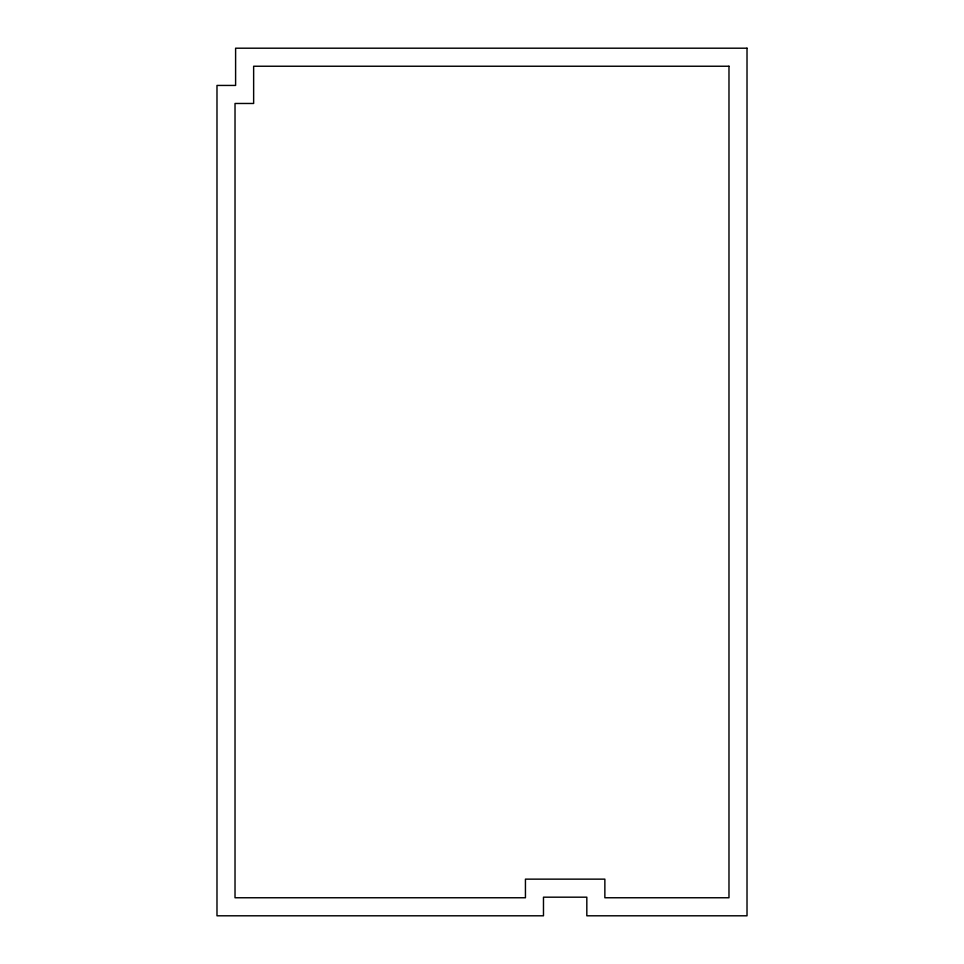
<?xml version="1.0" encoding="UTF-8"?>
<svg xmlns="http://www.w3.org/2000/svg" width="964" height="964" viewBox="0 0 964 964"><rect width="100%" height="100%" fill="white"/><g stroke="black" fill="none" stroke-linecap="round" stroke-linejoin="round"><path stroke-width="1.45" d="M747.016 48.2L235.602 48.2L235.602 85.435L216.984 85.435L216.984 915.8L543.479 915.8L543.479 897.183L586.823 897.183L586.823 915.8L747.016 915.8L747.016 48.2M728.977 66.239L253.64 66.239L253.64 103.473L235.023 103.473L235.023 897.761L525.44 897.761L525.44 879.144L604.862 879.144L604.862 897.761L728.977 897.761L728.977 66.239"/></g></svg>
